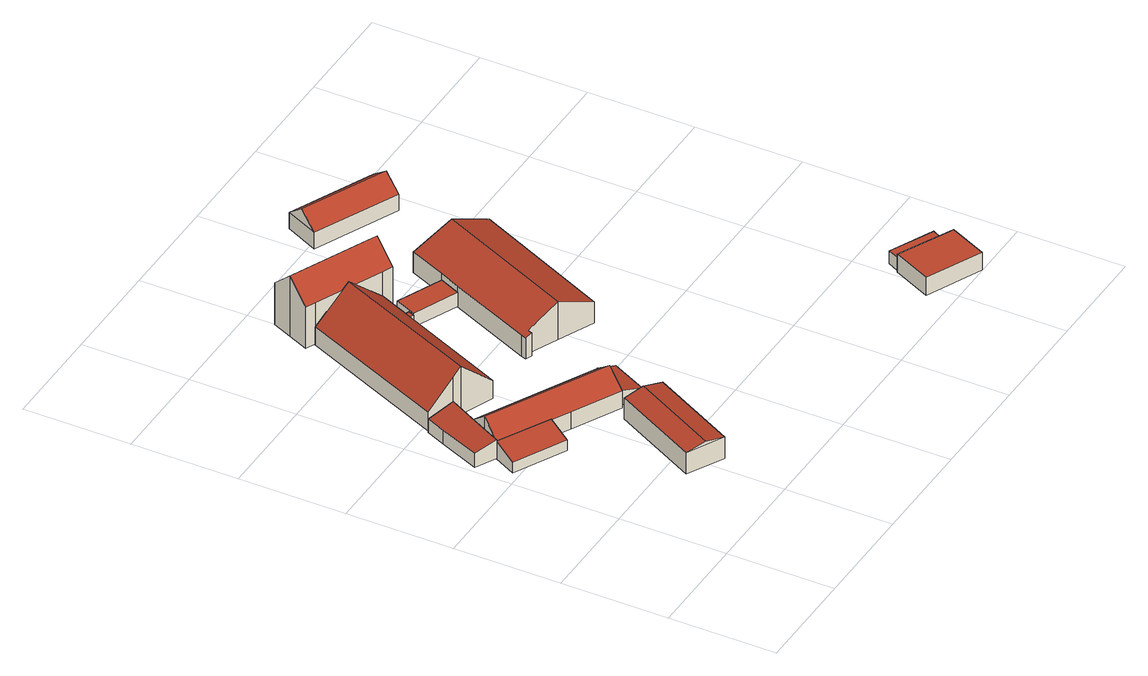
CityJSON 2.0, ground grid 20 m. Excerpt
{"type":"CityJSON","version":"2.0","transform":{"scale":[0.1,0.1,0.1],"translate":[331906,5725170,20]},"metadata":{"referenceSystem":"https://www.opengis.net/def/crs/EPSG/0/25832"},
"CityObjects":{
"building1":{"type":"Building","attributes":{"Geometrietyp2DReferenz":"3000","Gemeindeschluessel":"05170048","function":"31001_2700","roofType":"2100","measuredHeight":3.76},"address":[{"country":"Germany","locality":"Wesel","thoroughfareNumber":"170","thoroughfareName":"Zur Bauerschaft"}],"geometry":[{"type":"Solid","lod":"2","boundaries":[[[[0,1,2,3]],[[4,5,1,0]],[[6,7,5,4]],[[8,9,7,6]],[[10,11,9,8]],[[3,2,11,10]],[[8,6,4,0,3,10]],[[1,5,7,9,11,2]]]],"semantics":{"surfaces":[{"type":"WallSurface"},{"type":"RoofSurface"},{"type":"GroundSurface"}],"values":[[0,0,0,0,0,0,1,2]]}}]},
"building2":{"type":"Building","attributes":{"Gemeindeschluessel":"05170048","Geometrietyp2DReferenz":"3000","function":"31001_2700"},"address":[{"country":"Germany","locality":"Wesel","thoroughfareNumber":"170","thoroughfareName":"Zur Bauerschaft"}],"children":["building2-1","building2-2"]},
"building2-1":{"type":"BuildingPart","attributes":{"roofType":"3100","measuredHeight":6.37},"parents":["building2"],"geometry":[{"type":"Solid","lod":"2","boundaries":[[[[12,13,14,15]],[[16,17,13,12]],[[18,19,17,16]],[[20,21,19,18]],[[22,23,21,20]],[[24,25,23,22]],[[26,27,25,24]],[[15,26,24,22,20,12]],[[18,16,12,20]],[[14,13,17,19,21,23,25,27]],[[26,15,14,27]]]],"semantics":{"surfaces":[{"type":"WallSurface"},{"type":"RoofSurface"},{"type":"GroundSurface"},{"type":"ClosureSurface"}],"values":[[0,0,0,0,0,0,0,1,1,2,3]]}}]},
"building2-2":{"type":"BuildingPart","attributes":{"roofType":"2100","measuredHeight":3.67},"parents":["building2"],"geometry":[{"type":"MultiSurface","lod":"2","boundaries":[[[28,29,30,31]],[[32,14,29,28]],[[31,30,27,33]],[[32,28,31,33]],[[29,14,27,30]],[[32,33,26,15]],[[27,14,15,26]]],"semantics":{"surfaces":[{"type":"WallSurface"},{"type":"RoofSurface"},{"type":"GroundSurface"},{"type":"ClosureSurface"}],"values":[0,0,0,1,2,0,3]}}]},
"building3":{"type":"Building","attributes":{"Geometrietyp2DReferenz":"3000","Gemeindeschluessel":"05170048","function":"31001_2700","roofType":"3100","measuredHeight":5.1},"address":[{"country":"Germany","locality":"Wesel","thoroughfareNumber":"170","thoroughfareName":"Zur Bauerschaft"}],"geometry":[{"type":"Solid","lod":"2","boundaries":[[[[34,35,36,37]],[[38,39,35,34]],[[40,41,39,38]],[[37,36,41,40]],[[34,42,38]],[[40,43,37]],[[37,43,42,34]],[[38,42,43,40]],[[35,39,41,36]]]],"semantics":{"surfaces":[{"type":"WallSurface"},{"type":"RoofSurface"},{"type":"GroundSurface"}],"values":[[0,0,0,0,0,0,1,1,2]]}}]},
"building4":{"type":"Building","attributes":{"Geometrietyp2DReferenz":"3000","Gemeindeschluessel":"05170048","function":"31001_2720","roofType":"3100","measuredHeight":9.81},"address":[{"country":"Germany","locality":"Wesel","thoroughfareNumber":"170","thoroughfareName":"Zur Bauerschaft"}],"geometry":[{"type":"Solid","lod":"2","boundaries":[[[[44,45,46,47]],[[48,49,45,44]],[[50,51,49,48]],[[52,53,51,50]],[[54,55,53,52]],[[56,57,55,54]],[[58,59,57,56]],[[60,61,59,58]],[[47,46,61,60]],[[50,48,44,47,52]],[[60,58,56,54,52,47]],[[45,49,51,53,55,57,59,61,46]]]],"semantics":{"surfaces":[{"type":"WallSurface"},{"type":"RoofSurface"},{"type":"GroundSurface"}],"values":[[0,0,0,0,0,0,0,0,0,1,1,2]]}}]},
"building5":{"type":"Building","attributes":{"Geometrietyp2DReferenz":"3000","Gemeindeschluessel":"05170048","function":"31001_2700","roofType":"2100","measuredHeight":3.03},"address":[{"country":"Germany","locality":"Wesel","thoroughfareNumber":"170","thoroughfareName":"Zur Bauerschaft"}],"geometry":[{"type":"Solid","lod":"2","boundaries":[[[[62,63,64,65]],[[66,67,63,62]],[[68,69,67,66]],[[65,64,69,68]],[[66,62,65,68]],[[63,67,69,64]]]],"semantics":{"surfaces":[{"type":"WallSurface"},{"type":"RoofSurface"},{"type":"GroundSurface"}],"values":[[0,0,0,0,1,2]]}}]},
"building6":{"type":"Building","attributes":{"Geometrietyp2DReferenz":"3000","Gemeindeschluessel":"05170048","function":"31001_2720","roofType":"1000","measuredHeight":2.24},"address":[{"country":"Germany","locality":"Wesel","thoroughfareNumber":"170","thoroughfareName":"Zur Bauerschaft"}],"geometry":[{"type":"Solid","lod":"2","boundaries":[[[[70,71,72,73]],[[74,75,71,70]],[[76,77,75,74]],[[73,72,77,76]],[[74,70,73,76]],[[71,75,77,72]]]],"semantics":{"surfaces":[{"type":"WallSurface"},{"type":"RoofSurface"},{"type":"GroundSurface"}],"values":[[0,0,0,0,1,2]]}}]},
"building7":{"type":"Building","attributes":{"name":"Klein Eger","Geometrietyp2DReferenz":"3000","Gemeindeschluessel":"05170048","function":"31001_1210","roofType":"3100","measuredHeight":12.31},"address":[{"country":"Germany","locality":"Wesel","thoroughfareNumber":"170","thoroughfareName":"Zur Bauerschaft"}],"geometry":[{"type":"Solid","lod":"2","boundaries":[[[[78,79,80,81]],[[82,83,79,78]],[[84,85,83,82]],[[86,87,85,84]],[[88,89,87,86]],[[90,91,89,88]],[[92,93,91,90]],[[81,80,93,92]],[[78,81,92,90,88,82]],[[86,84,82,88]],[[79,83,85,87,89,91,93,80]]]],"semantics":{"surfaces":[{"type":"WallSurface"},{"type":"RoofSurface"},{"type":"GroundSurface"}],"values":[[0,0,0,0,0,0,0,0,1,1,2]]}}]},
"building8":{"type":"Building","attributes":{"Geometrietyp2DReferenz":"3000","Gemeindeschluessel":"05170048","function":"31001_2720","roofType":"1000","measuredHeight":2.79},"address":[{"country":"Germany","locality":"Wesel","thoroughfareNumber":"170","thoroughfareName":"Zur Bauerschaft"}],"geometry":[{"type":"Solid","lod":"2","boundaries":[[[[94,95,96,97]],[[98,99,95,94]],[[100,101,99,98]],[[102,103,101,100]],[[97,96,103,102]],[[100,98,94,97,102]],[[95,99,101,103,96]]]],"semantics":{"surfaces":[{"type":"WallSurface"},{"type":"RoofSurface"},{"type":"GroundSurface"}],"values":[[0,0,0,0,0,1,2]]}}]},
"building9":{"type":"Building","attributes":{"Geometrietyp2DReferenz":"3000","Gemeindeschluessel":"05170048","function":"31001_2720","roofType":"3100","measuredHeight":7.63},"address":[{"country":"Germany","locality":"Wesel","thoroughfareNumber":"170","thoroughfareName":"Zur Bauerschaft"}],"geometry":[{"type":"Solid","lod":"2","boundaries":[[[[104,105,106,107]],[[108,109,105,104]],[[110,111,109,108]],[[112,113,111,110]],[[114,115,113,112]],[[116,117,115,114]],[[118,119,117,116]],[[120,121,119,118]],[[122,123,121,120]],[[124,125,123,122]],[[107,106,125,124]],[[112,110,108,104,107,124,122,120,114]],[[118,116,114,120]],[[105,109,111,113,115,117,119,121,123,125,106]]]],"semantics":{"surfaces":[{"type":"WallSurface"},{"type":"RoofSurface"},{"type":"GroundSurface"}],"values":[[0,0,0,0,0,0,0,0,0,0,0,1,1,2]]}}]},
"building10":{"type":"Building","attributes":{"Geometrietyp2DReferenz":"3000","Gemeindeschluessel":"05170048","function":"31001_2720","roofType":"3100","measuredHeight":6.01},"geometry":[{"type":"Solid","lod":"2","boundaries":[[[[126,127,128,129]],[[130,131,127,126]],[[132,133,131,130]],[[129,128,133,132]],[[126,134,130]],[[132,135,129]],[[129,135,134,126]],[[130,134,135,132]],[[127,131,133,128]]]],"semantics":{"surfaces":[{"type":"WallSurface"},{"type":"RoofSurface"},{"type":"GroundSurface"}],"values":[[0,0,0,0,0,0,1,1,2]]}}]},
"building11":{"type":"Building","attributes":{"Geometrietyp2DReferenz":"3000","Gemeindeschluessel":"05170048","function":"31001_2720","roofType":"1000","measuredHeight":3.59},"address":[{"country":"Germany","locality":"Wesel","thoroughfareNumber":"176","thoroughfareName":"Zur Bauerschaft"}],"geometry":[{"type":"Solid","lod":"2","boundaries":[[[[136,137,138,139]],[[140,141,137,136]],[[142,143,141,140]],[[139,138,143,142]],[[140,136,139,142]],[[137,141,143,138]]]],"semantics":{"surfaces":[{"type":"WallSurface"},{"type":"RoofSurface"},{"type":"GroundSurface"}],"values":[[0,0,0,0,1,2]]}}]},
"building12":{"type":"Building","attributes":{"Geometrietyp2DReferenz":"3000","Gemeindeschluessel":"05170048","function":"51009_1610","roofType":"1000","measuredHeight":2.6},"geometry":[{"type":"Solid","lod":"2","boundaries":[[[[144,145,146,147]],[[148,149,145,144]],[[150,151,149,148]],[[147,146,151,150]],[[148,144,147,150]],[[145,149,151,146]]]],"semantics":{"surfaces":[{"type":"WallSurface"},{"type":"RoofSurface"},{"type":"GroundSurface"}],"values":[[0,0,0,0,1,2]]}}]}
},
"vertices":[
[7,472,37],[7,472,8],[46,452,8],[46,452,46],[40,548,35],[40,548,8],[56,585,35],[56,585,8],[105,565,46],[105,565,8],[79,516,46],[79,516,8],
[63,484,71],[63,484,7],[46,452,7],[46,452,42],[79,516,42],[79,516,7],[300,403,42],[300,403,7],[283,370,71],[283,370,7],[266,338,42],[266,338,7],[176,384,42],[176,384,7],[141,402,42],[141,402,7],
[25,411,29],[25,411,7],[121,362,7],[121,362,29],[46,452,44],[141,402,44],
[239,320,52],[239,320,9],[155,159,9],[155,159,52],[307,285,52],[307,285,9],[223,124,52],[223,124,9],[273,303,60],[189,141,60],
[105,565,95],[105,565,11],[120,559,11],[120,559,109],[56,585,48],[56,585,11],[174,859,48],[174,859,11],[238,831,109],[238,831,11],[301,802,48],[301,802,11],[280,753,48],[280,753,11],[275,742,48],[275,742,11],[184,534,48],[184,534,11],
[333,386,33],[333,386,13],[300,403,13],[300,403,43],[301,320,32],[301,320,13],[266,338,43],[266,338,13],
[292,748,41],[292,748,19],[280,753,19],[280,753,41],[287,737,41],[287,737,19],[275,742,41],[275,742,19],
[156,867,97],[156,867,13],[174,859,13],[174,859,97],[173,905,136],[173,905,13],[190,943,97],[190,943,13],[355,870,97],[355,870,13],[338,832,136],[338,832,13],[321,794,97],[321,794,13],[301,802,97],[301,802,13],
[304,777,45],[304,777,17],[292,748,17],[292,748,45],[389,740,45],[389,740,17],[371,700,45],[371,700,17],[287,737,45],[287,737,17],
[302,544,58],[302,544,16],[298,535,16],[298,535,58],[371,700,58],[371,700,16],[389,740,58],[389,740,16],[419,809,58],[419,809,16],[488,775,92],[488,775,16],[557,742,58],[557,742,16],[439,483,58],[439,483,16],[371,514,92],[371,514,16],[314,539,63],[314,539,16],[310,530,63],[310,530,16],
[593,977,43],[593,977,10],[435,1048,10],[435,1048,43],[564,914,43],[564,914,10],[406,986,43],[406,986,10],[578,945,70],[421,1017,70],
[811,121,40],[811,121,4],[777,49,4],[777,49,40],[914,72,40],[914,72,4],[881,1,40],[881,1,4],
[892,82,33],[892,82,7],[903,103,7],[903,103,33],[811,121,33],[811,121,7],[821,142,33],[821,142,7]
]}
